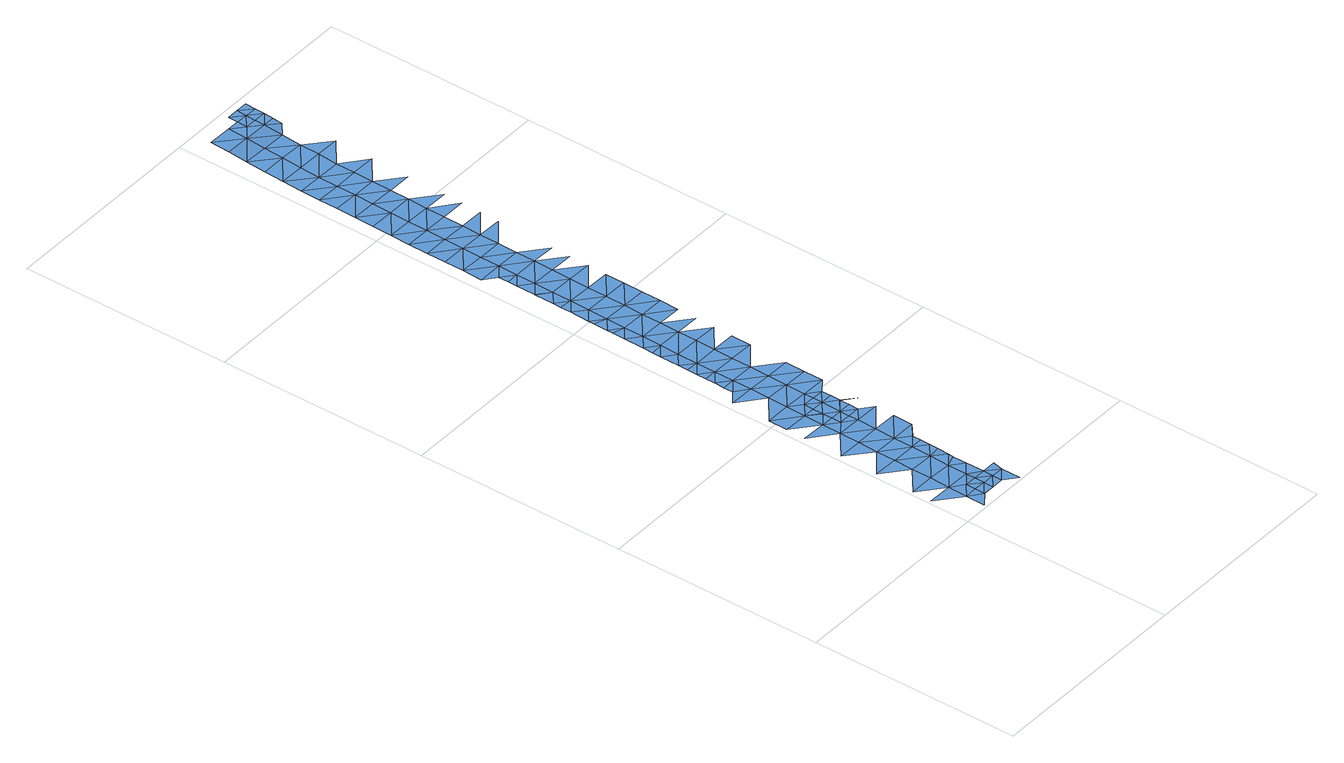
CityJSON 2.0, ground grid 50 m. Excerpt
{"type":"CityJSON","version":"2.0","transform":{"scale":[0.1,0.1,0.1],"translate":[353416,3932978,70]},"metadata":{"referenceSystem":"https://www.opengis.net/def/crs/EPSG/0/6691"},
"CityObjects":{
"waterbody1":{"type":"WaterBody","attributes":{"name":"3","class":"1140","function":"1","WaterBodyRiverFloodingRiskAttribute.description":"2","WaterBodyRiverFloodingRiskAttribute.rankOrg":"2","WaterBodyRiverFloodingRiskAttribute.adminType":"2","WaterBodyRiverFloodingRiskAttribute.scale":"L2"},"geometry":[{"type":"MultiSurface","lod":"1","boundaries":[[[0,1,2]],[[3,1,4]],[[5,6,2]],[[7,8,1]],[[7,1,3]],[[8,9,1]],[[10,6,5]],[[2,1,9]],[[9,11,2]],[[2,12,5]],[[13,10,14]],[[11,12,2]],[[15,13,14]],[[9,16,11]],[[17,18,19]],[[10,20,14]],[[10,5,20]],[[19,15,17]],[[16,21,11]],[[5,12,20]],[[21,22,11]],[[15,14,23]],[[24,17,15]],[[25,26,27]],[[12,11,22]],[[28,26,21]],[[29,30,18]],[[28,27,26]],[[14,20,23]],[[22,31,12]],[[12,32,20]],[[31,32,12]],[[26,33,21]],[[34,35,36]],[[36,35,29]],[[15,23,24]],[[24,37,17]],[[36,38,34]],[[39,40,20]],[[39,20,32]],[[18,17,37]],[[23,20,40]],[[29,18,41]],[[42,36,29]],[[23,43,24]],[[44,42,29]],[[23,40,45]],[[29,41,44]],[[46,18,37]],[[34,38,47]],[[23,45,43]],[[41,18,46]],[[48,38,36]],[[49,36,42]],[[43,50,24]],[[51,36,49]],[[52,53,54]],[[48,36,51]],[[55,41,46]],[[52,47,53]],[[56,50,43]],[[50,57,24]],[[37,24,57]],[[37,58,46]],[[38,59,47]],[[60,61,62]],[[60,54,61]],[[62,61,63]],[[54,53,61]],[[55,46,64]],[[38,48,65]],[[47,59,53]],[[66,63,67]],[[65,48,68]],[[46,58,64]],[[63,61,67]],[[59,38,65]],[[69,66,67]],[[70,61,53]],[[69,71,72]],[[68,73,65]],[[69,67,71]],[[74,72,71]],[[70,53,59]],[[61,75,67]],[[71,76,74]],[[77,78,79]],[[80,74,76]],[[81,71,67]],[[65,82,59]],[[76,83,80]],[[61,70,75]],[[84,83,85]],[[84,80,83]],[[86,70,59]],[[65,73,82]],[[81,67,75]],[[87,88,85]],[[89,76,71]],[[82,86,59]],[[87,85,83]],[[90,89,71]],[[70,91,75]],[[90,71,81]],[[86,91,70]],[[92,93,94]],[[92,88,87]],[[94,88,92]],[[93,95,96]],[[92,95,93]],[[83,76,97]],[[96,95,98]],[[87,83,97]],[[76,89,97]],[[95,99,98]],[[81,75,100]],[[98,99,101]],[[90,81,100]],[[102,103,87]],[[102,87,97]],[[101,104,105]],[[100,106,90]],[[90,107,89]],[[92,87,103]],[[101,99,104]],[[108,105,104]],[[95,92,103]],[[89,107,97]],[[108,109,110]],[[103,111,95]],[[110,109,112]],[[113,102,97]],[[108,104,109]],[[99,95,111]],[[111,114,99]],[[115,112,116]],[[117,103,102]],[[112,109,116]],[[104,99,114]],[[118,119,120]],[[114,121,104]],[[122,115,123]],[[124,122,123]],[[115,116,123]],[[121,125,104]],[[103,126,111]],[[118,124,119]],[[117,126,103]],[[109,104,125]],[[119,124,123]],[[116,109,125]],[[127,114,111]],[[126,128,111]],[[129,120,119]],[[130,120,131]],[[128,127,111]],[[132,130,131]],[[133,121,114]],[[123,134,119]],[[120,129,131]],[[116,125,135]],[[123,116,134]],[[127,133,114]],[[134,116,135]],[[136,132,137]],[[138,139,136]],[[121,140,125]],[[132,131,137]],[[137,138,136]],[[129,119,141]],[[142,131,129]],[[141,119,134]],[[143,144,139]],[[135,125,140]],[[145,137,131]],[[142,129,141]],[[146,139,138]],[[144,143,147]],[[134,135,148]],[[134,149,141]],[[139,146,143]],[[131,142,145]],[[138,137,150]],[[137,145,150]],[[150,151,138]],[[138,152,146]],[[147,143,153]],[[154,147,155]],[[155,147,153]],[[156,154,155]],[[142,157,145]],[[146,158,143]],[[152,138,151]],[[152,158,146]],[[159,150,145]],[[160,156,161]],[[161,156,155]],[[153,143,158]],[[162,160,163]],[[163,160,161]],[[158,164,153]],[[163,165,162]],[[155,153,164]],[[165,166,162]],[[151,167,152]],[[168,162,166]],[[161,155,169]],[[170,163,161]],[[152,171,158]],[[172,168,166]],[[169,155,164]],[[173,174,172]],[[170,161,169]],[[175,165,163]],[[174,173,176]],[[172,166,177]],[[178,175,163]],[[173,172,177]],[[164,179,169]],[[178,163,170]],[[165,180,166]],[[175,180,165]],[[181,170,169]],[[182,176,173]],[[181,178,170]],[[177,166,180]],[[183,182,173]],[[173,177,184]],[[185,175,178]],[[186,183,173]],[[177,180,184]],[[183,187,182]],[[175,185,180]],[[186,173,184]],[[188,183,186]],[[189,186,184]],[[189,190,186]],[[186,191,188]],[[190,191,186]]]}]},
"waterbody2":{"type":"WaterBody","attributes":{"name":"3","class":"1140","function":"1","WaterBodyRiverFloodingRiskAttribute.description":"2","WaterBodyRiverFloodingRiskAttribute.rankOrg":"3","WaterBodyRiverFloodingRiskAttribute.adminType":"2","WaterBodyRiverFloodingRiskAttribute.scale":"L2"},"geometry":[{"type":"MultiSurface","lod":"1","boundaries":[[[16,9,192]],[[21,16,28]],[[27,28,193]],[[28,16,192]],[[193,28,192]],[[192,7,193]],[[193,7,3]],[[8,7,192]],[[8,192,9]]]}]},
"waterbody3":{"type":"WaterBody","attributes":{"name":"3","class":"1140","function":"1","WaterBodyRiverFloodingRiskAttribute.description":"2","WaterBodyRiverFloodingRiskAttribute.rankOrg":"1","WaterBodyRiverFloodingRiskAttribute.adminType":"2","WaterBodyRiverFloodingRiskAttribute.scale":"L2"},"geometry":[{"type":"MultiSurface","lod":"1","boundaries":[[[42,44,194]],[[194,195,42]],[[55,64,194]],[[194,64,196]],[[196,79,194]],[[79,78,194]],[[197,195,78]],[[51,49,195]],[[78,195,194]],[[42,195,49]],[[44,41,194]],[[194,41,55]],[[48,51,195]],[[68,48,195]],[[73,195,197]],[[68,195,73]]]}]},
"waterbody4":{"type":"WaterBody","attributes":{"name":"3","class":"1140","function":"1","WaterBodyRiverFloodingRiskAttribute.description":"2","WaterBodyRiverFloodingRiskAttribute.rankOrg":"3","WaterBodyRiverFloodingRiskAttribute.adminType":"2","WaterBodyRiverFloodingRiskAttribute.scale":"L2"},"geometry":[{"type":"MultiSurface","lod":"1","boundaries":[[[198,199,200]],[[199,201,200]],[[187,200,201]],[[201,199,202]],[[203,199,198]],[[188,191,200]],[[188,200,183]],[[183,200,187]],[[191,198,200]]]}]}
},
"vertices":[
[9,100,2],[65,53,2],[66,99,2],[93,29,3],[64,7,2],[67,145,3],[10,146,3],[93,30,3],[94,53,3],[94,76,3],[67,192,3],[122,98,2],[123,144,2],[11,239,3],[68,238,3],[69,284,3],[122,76,3],[70,331,4],[70,377,4],[13,331,4],[124,191,2],[150,75,3],[151,121,2],[125,237,3],[125,283,3],[178,5,3],[178,51,3],[149,29,3],[150,52,3],[71,423,4],[14,424,4],[151,153,2],[152,167,2],[183,75,3],[16,516,4],[15,470,4],[72,469,4],[126,330,4],[73,515,4],[152,194,3],[152,214,3],[99,399,4],[100,445,4],[153,259,3],[100,422,4],[153,237,3],[127,376,4],[73,561,5],[101,492,4],[100,446,4],[182,282,4],[100,469,4],[17,609,4],[74,608,5],[46,632,4],[127,398,4],[154,259,3],[183,329,4],[184,375,4],[130,560,4],[46,654,4],[75,654,4],[47,677,4],[47,678,4],[155,398,4],[129,514,4],[47,700,4],[76,700,4],[129,492,4],[47,724,4],[131,607,4],[76,746,4],[48,747,4],[157,491,4],[48,770,4],[132,653,4],[77,793,4],[184,421,4],[156,445,4],[156,444,4],[49,816,4],[132,699,4],[186,513,4],[78,839,4],[49,836,4],[50,862,4],[187,559,4],[79,885,4],[50,909,4],[134,792,4],[133,746,4],[187,606,4],[79,931,4],[51,954,4],[51,940,4],[80,977,4],[52,987,4],[135,838,4],[52,1001,4],[81,1024,4],[189,698,4],[53,1048,5],[135,884,4],[136,930,4],[82,1070,5],[53,1073,5],[190,745,4],[190,791,4],[54,1093,5],[82,1116,5],[54,1139,5],[137,976,4],[54,1140,5],[191,837,4],[138,1023,4],[55,1186,4],[83,1162,5],[192,883,4],[28,1255,4],[85,1255,4],[29,1302,4],[138,1069,4],[55,1207,4],[84,1208,4],[56,1232,4],[139,1115,4],[193,929,4],[194,1022,4],[194,975,4],[85,1301,4],[30,1348,4],[86,1347,4],[30,1394,4],[195,1068,4],[141,1208,4],[140,1162,4],[31,1441,4],[87,1393,4],[88,1440,4],[32,1487,4],[196,1114,4],[141,1254,4],[142,1300,4],[89,1532,4],[33,1533,4],[143,1346,4],[89,1486,4],[33,1579,5],[197,1161,4],[197,1207,4],[144,1392,4],[144,1439,5],[145,1485,4],[90,1578,5],[34,1625,5],[91,1624,5],[35,1671,5],[200,1345,4],[146,1531,5],[200,1391,4],[36,1718,5],[92,1670,5],[36,1764,7],[92,1717,5],[147,1577,5],[93,1763,7],[94,1809,9],[201,1438,5],[37,1810,9],[147,1623,5],[148,1670,5],[202,1484,5],[38,1857,11],[95,1902,14],[39,1903,14],[150,1762,7],[39,1949,16],[95,1856,11],[149,1716,5],[203,1577,5],[150,1808,9],[205,1669,5],[96,1948,16],[124,1924,15],[151,1855,11],[206,1761,7],[152,1901,14],[125,1947,16],[152,1924,15],[180,1878,12],[180,1900,14],[180,1923,15],
[122,52,3],[121,29,3],
[128,422,4],[129,468,4],[156,421,4],[157,468,4],
[181,1946,16],[153,1970,17],[153,1947,16],[125,1970,17],[125,1971,17],[181,1970,17]
]}
